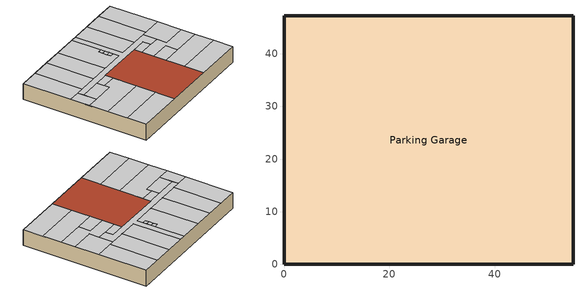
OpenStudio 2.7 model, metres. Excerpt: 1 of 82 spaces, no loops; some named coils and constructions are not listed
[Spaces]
Parking Garage
 floor ground (Surface 171 SlabOnOrBelowGradeF073): 54.86,47.24 54.86,0 0,0 0,47.24 z-6.1
 wall ground (Surface 172-uw BelowGradeWallC114): 0,0 54.86,0 z-6.1:0
 wall ground (Surface 173-uw BelowGradeWallC114): 0,47.24 0,0 z-6.1:0
 wall ground (Surface 174-uw BelowGradeWallC114): 54.86,47.24 0,47.24 z-6.1:0
 wall ground (Surface 175-uw BelowGradeWallC114): 54.86,0 54.86,47.24 z-6.1:0
 ceiling to F1 Business Center: 43.89,14.63 43.89,19.2 36.58,19.2 36.58,14.63 z0
 ceiling to F1 Corridor: 45.72,23.77 45.72,28.96 32.92,28.96 32.92,47.24 30.78,47.24 30.78,28.96 4.57,28.96 4.57,26.82 42.06,26.82 42.06,23.77 z0
 ceiling to F1 Lounge: 54.86,14.63 54.86,19.81 45.72,19.81 45.72,23.77 42.06,23.77 36.58,23.77 36.58,19.2 43.89,19.2 43.89,14.63 z0
 ceiling to F1 Elevator Core: 30.78,32.92 30.78,34.44 29.26,34.44 29.26,32.92 z0
 ceiling to F1 Elevator N: 30.78,34.44 30.78,35.97 29.26,35.97 29.26,34.44 z0
 ceiling to F1 Elevator S: 30.78,31.39 30.78,32.92 29.26,32.92 29.26,31.39 z0
 ceiling to F1 Fitness Center: 54.86,19.81 54.86,28.96 45.72,28.96 45.72,19.81 z0
 ceiling to F1 Leasing Office: 4.57,21.95 4.57,28.96 0,28.96 0,21.95 z0
 ceiling to F1 Mechanical Room: 12.8,21.95 12.8,26.82 4.57,26.82 4.57,21.95 z0
 ceiling to F1 Retail N Core: 30.78,28.96 30.78,31.39 29.26,31.39 29.26,35.97 30.78,35.97 30.78,47.24 21.95,47.24 21.95,28.96 z0
 ceiling to F1 Retail NE Core: 47.55,28.96 47.55,47.24 40.23,47.24 40.23,28.96 z0
 ceiling to F1 Retail NE Inner: 40.23,28.96 40.23,47.24 32.92,47.24 32.92,28.96 z0
 ceiling to F1 Retail NE Outer: 54.86,28.96 54.86,47.24 47.55,47.24 47.55,28.96 z0
 ceiling to F1 Retail NW Inner Core: 21.95,28.96 21.95,47.24 14.63,47.24 14.63,28.96 z0
 ceiling to F1 Retail NW Outer: 7.32,28.96 7.32,47.24 0,47.24 0,28.96 z0
 ceiling to F1 Retail NW Outer Core: 14.63,28.96 14.63,47.24 7.32,47.24 7.32,28.96 z0
 ceiling to F1 Retail SE Bottom: 54.86,0 54.86,7.32 36.58,7.32 36.58,0 z0
 ceiling to F1 Retail SE Top: 54.86,7.32 54.86,14.63 36.58,14.63 36.58,7.32 z0
 ceiling to F1 Retail SW Bottom: 18.29,0 18.29,7.32 0,7.32 0,0 z0
 ceiling to F1 Retail SW Core: 18.29,7.32 18.29,14.63 0,14.63 0,7.32 z0
 ceiling to F1 Retail SW Top: 18.29,14.63 18.29,23.77 12.8,23.77 12.8,21.95 0,21.95 0,14.63 z0
 ceiling to F1 Stairs E: 42.06,23.77 42.06,26.82 36.58,26.82 36.58,23.77 z0
 ceiling to F1 Stairs W: 18.29,23.77 18.29,26.82 12.8,26.82 12.8,23.77 z0
 roof outside (Concrete Podium Roof): 36.58,0 36.58,26.82 18.29,26.82 18.29,0 z0
[SizingPeriod:DesignDay] Barometric Pressure {Pa}=100403; Sky Clearness=0; Rain Indicator=0; Snow Indicator=0; Day of Month=21; Day Type=SummerDesignDay; Daylight Saving Time Indicator=0; Humidity Indicating Type=Wetbulb; Dry-Bulb Temperature Range Modifier Type=DefaultMultipliers; Solar Model Indicator=ASHRAETau
Name | Maximum Dry-Bulb Temperature {C} | Daily Dry-Bulb Temperature Range {deltaC} | Humidity Indicating Conditions at Maximum Dry-Bulb | Wind Speed {m/s} | Wind Direction {deg} | Month | ASHRAE Taub | ASHRAE Taud
SANTA-MARIA-PUBLIC-ARPT JUL Clg 0.4% Condns DB=>MCWB | 27.9 | 9.3 | 20.2 | 4.3 | 315 | 7 | 0.381 | 2.358
SANTA-MARIA-PUBLIC-ARPT AUG Clg 0.4% Condns DB=>MCWB | 26.9 | 10.3 | 18.2 | 4.3 | 315 | 8 | 0.371 | 2.414
SANTA-MARIA-PUBLIC-ARPT SEP Clg 0.4% Condns DB=>MCWB | 30.7 | 10.7 | 17.6 | 4.4 | 292 | 9 | 0.351 | 2.531
SANTA-MARIA-PUBLIC-ARPT OCT Clg 0.4% Condns DB=>MCWB | 31.9 | 13.6 | 17.4 | 3.6 | 270 | 10 | 0.341 | 2.497
SANTA-MARIA-PUBLIC-ARPT NOV Clg 0.4% Condns DB=>MCWB | 29.3 | 11 | 15.9 | 0.7 | 22 | 11 | 0.316 | 2.631
[Coil:Cooling:DX:SingleSpeed] Availability Schedule=Always On Discrete; Rated Total Cooling Capacity {W}=autosize; Rated Sensible Heat Ratio=autosize; Rated COP {W/W}=3; Rated Air Flow Rate {m3/s}=autosize; Rated Evaporator Fan Power Per Volume Flow Rate {W/(m3/s)}=773.3; Total Cooling Capacity Function of Temperature Curve=CoilClgDXQRatio_fTwbToadbSI; Total Cooling Capacity Function of Flow Fraction Curve=CoilClgDXSnglQRatio_fCFMRatio; Energy Input Ratio Function of Flow Fraction Curve=CoilClgDXSnglEIRRatio_fCFMRatio; Condenser Type=AirCooled; Evaporative Condenser Effectiveness=0; Evaporative Condenser Air Flow Rate {m3/s}=Autosize; Evaporative Condenser Pump Rated Power Consumption {W}=Autosize; Crankcase Heater Capacity {W}=0; Maximum Outdoor Dry-Bulb Temperature for Crankcase Heater Operation {C}=0; Basin Heater Capacity {W/K}=0; Basin Heater Setpoint Temperature {C}=10
Name | Energy Input Ratio Function of Temperature Curve | Part Load Fraction Correlation Curve
CoilCooling 1 | Curve Biquadratic 2 | Curve Quadratic 2
PropNoClg CoilClg | Curve Biquadratic 3 | Curve Quadratic 3
CoilCooling 2 | Curve Biquadratic 4 | Curve Quadratic 4
PropNoClg CoilClg-2 | Curve Biquadratic 5 | Curve Quadratic 5
CoilCooling 3 | Curve Biquadratic 6 | Curve Quadratic 6
PropNoClg CoilClg-3 | Curve Biquadratic 7 | Curve Quadratic 7
CoilCooling 4 | Curve Biquadratic 8 | Curve Quadratic 8
PropNoClg CoilClg-4 | Curve Biquadratic 9 | Curve Quadratic 9
CoilCooling 5 | Curve Biquadratic 10 | Curve Quadratic 10
PropNoClg CoilClg-5 | Curve Biquadratic 11 | Curve Quadratic 11
CoilCooling 6 | Curve Biquadratic 12 | Curve Quadratic 12
PropNoClg CoilClg-6 | Curve Biquadratic 13 | Curve Quadratic 13
CoilCooling 7 | Curve Biquadratic 14 | Curve Quadratic 14
PropNoClg CoilClg-7 | Curve Biquadratic 15 | Curve Quadratic 15
CoilCooling 8 | Curve Biquadratic 16 | Curve Quadratic 16
PropNoClg CoilClg-8 | Curve Biquadratic 17 | Curve Quadratic 17
CoilCooling 9 | Curve Biquadratic 18 | Curve Quadratic 18
PropNoClg CoilClg-9 | Curve Biquadratic 19 | Curve Quadratic 19
CoilCooling 10 | Curve Biquadratic 20 | Curve Quadratic 20
PropNoClg CoilClg-10 | Curve Biquadratic 21 | Curve Quadratic 21
CoilCooling 11 | Curve Biquadratic 22 | Curve Quadratic 22
PropNoClg CoilClg-11 | Curve Biquadratic 23 | Curve Quadratic 23
CoilCooling 12 | Curve Biquadratic 25 | Curve Quadratic 25
PropNoClg CoilClg-13 | Curve Biquadratic 26 | Curve Quadratic 26
CoilCooling 13 | Curve Biquadratic 27 | Curve Quadratic 27
PropNoClg CoilClg-14 | Curve Biquadratic 28 | Curve Quadratic 28
CoilCooling 14 | Curve Biquadratic 29 | Curve Quadratic 29
PropNoClg CoilClg-15 | Curve Biquadratic 30 | Curve Quadratic 30
CoilCooling 15 | Curve Biquadratic 31 | Curve Quadratic 31
PropNoClg CoilClg-16 | Curve Biquadratic 32 | Curve Quadratic 32
CoilCooling 16 | Curve Biquadratic 33 | Curve Quadratic 33
PropNoClg CoilClg-17 | Curve Biquadratic 34 | Curve Quadratic 34
CoilCooling 17 | Curve Biquadratic 35 | Curve Quadratic 35
PropNoClg CoilClg-18 | Curve Biquadratic 36 | Curve Quadratic 36
CoilCooling 18 | Curve Biquadratic 37 | Curve Quadratic 37
PropNoClg CoilClg-19 | Curve Biquadratic 38 | Curve Quadratic 38
CoilCooling 19 | Curve Biquadratic 39 | Curve Quadratic 39
PropNoClg CoilClg-20 | Curve Biquadratic 40 | Curve Quadratic 40
CoilCooling 20 | Curve Biquadratic 41 | Curve Quadratic 41
PropNoClg CoilClg-21 | Curve Biquadratic 42 | Curve Quadratic 42
CoilCooling 21 | Curve Biquadratic 43 | Curve Quadratic 43
PropNoClg CoilClg-22 | Curve Biquadratic 44 | Curve Quadratic 44
CoilCooling 22 | Curve Biquadratic 45 | Curve Quadratic 45
PropNoClg CoilClg-23 | Curve Biquadratic 46 | Curve Quadratic 46
[Fan:ZoneExhaust] Fan Total Efficiency=0.55575; Flow Fraction Schedule=On; System Availability Manager Coupling Mode=Decoupled
Name | Availability Schedule | Pressure Rise {Pa} | Maximum Flow Rate {m3/s} | Balanced Exhaust Fraction Schedule
Thermal Zone: F2-4 1-Bed Core N PropExhFan | ResidentialLivingHVACAvail | 683.385 | 0.0518198 | Off
Thermal Zone: F2-4 1-Bed Core West PropExhFan; Thermal Zone: F2-4 1-Bed Core East PropExhFan | ResidentialLivingHVACAvail | 683.385 | 0.10364 | Off
Thermal Zone: F2-4 1-Bed North PropExhFan | ResidentialLivingHVACAvail | 670.201 | 0.264196 | Off
Thermal Zone: F2-4 2-Bed Core NE-NW PropExhFan | ResidentialLivingHVACAvail | 683.492 | 0.155459 | Off
Thermal Zone: F2-4 2-Bed East PropExhFan; Thermal Zone: F2-4 2-Bed West PropExhFan | ResidentialLivingHVACAvail | 683.492 | 0.233189 | Off
Thermal Zone: F2-4 3-Bed NE PropExhFan; Thermal Zone: F2-4 3-Bed NW PropExhFan | ResidentialLivingHVACAvail | 682.765 | 0.102365 | Off
Thermal Zone: F2-4 Studio SE PropExhFan; Thermal Zone: F2-4 Studio SW PropExhFan | ResidentialLivingHVACAvail | 683.47 | 0.0441743 | Off
Thermal Zone: F5 1-Bed Core N PropExhFan | ResidentialLivingHVACAvail | 683.385 | 0.0172733 | Off
Thermal Zone: F5 1-Bed Core West PropExhFan; Thermal Zone: F5 1-Bed Core East PropExhFan | ResidentialLivingHVACAvail | 683.385 | 0.0345466 | Off
Thermal Zone: F5 1-Bed North PropExhFan | ResidentialLivingHVACAvail | 670.201 | 0.0880654 | Off
Thermal Zone: F5 2-Bed Core NE-NW PropExhFan | ResidentialLivingHVACAvail | 683.492 | 0.0518198 | Off
Thermal Zone: F5 2-Bed East PropExhFan; Thermal Zone: F5 2-Bed West PropExhFan | ResidentialLivingHVACAvail | 683.492 | 0.0777297 | Off
Thermal Zone: F5 3-Bed NE PropExhFan; Thermal Zone: F5 3-Bed NW PropExhFan | ResidentialLivingHVACAvail | 682.765 | 0.0341218 | Off
Thermal Zone: F5 Studio SE PropExhFan; Thermal Zone: F5 Studio SW PropExhFan | ResidentialLivingHVACAvail | 683.47 | 0.0147248 | Off
Thermal Zone: Parking Garage PropExhFan | ParkingHVACAvail | 0 | 9.8755 | On
[Fan:OnOff] Availability Schedule=Always On; Maximum Flow Rate {m3/s}=autosize; Motor In Airstream Fraction=1
Name | Fan Total Efficiency | Pressure Rise {Pa} | Motor Efficiency | Fan Power Ratio Function of Speed Ratio Curve | Fan Efficiency Ratio Function of Speed Ratio Curve
Fan 1 | 0.6 | 300 | 0.8 | Fan On Off Power Curve | Fan On Off Efficiency Curve
PropNoClg Fan | 1 | 0.00249089 | 1 | Fan On Off Power Curve 1 | Fan On Off Efficiency Curve 1
Fan 2 | 0.6 | 300 | 0.8 | Fan On Off Power Curve 2 | Fan On Off Efficiency Curve 2
PropNoClg Fan-2 | 1 | 0.00249089 | 1 | Fan On Off Power Curve 3 | Fan On Off Efficiency Curve 3
Fan 3 | 0.6 | 300 | 0.8 | Fan On Off Power Curve 4 | Fan On Off Efficiency Curve 4
PropNoClg Fan-3 | 1 | 0.00249089 | 1 | Fan On Off Power Curve 5 | Fan On Off Efficiency Curve 5
Fan 4 | 0.6 | 300 | 0.8 | Fan On Off Power Curve 6 | Fan On Off Efficiency Curve 6
PropNoClg Fan-4 | 1 | 0.00249089 | 1 | Fan On Off Power Curve 7 | Fan On Off Efficiency Curve 7
Fan 5 | 0.6 | 300 | 0.8 | Fan On Off Power Curve 8 | Fan On Off Efficiency Curve 8
PropNoClg Fan-5 | 1 | 0.00249089 | 1 | Fan On Off Power Curve 9 | Fan On Off Efficiency Curve 9
Fan 6 | 0.6 | 300 | 0.8 | Fan On Off Power Curve 10 | Fan On Off Efficiency Curve 10
PropNoClg Fan-6 | 1 | 0.00249089 | 1 | Fan On Off Power Curve 11 | Fan On Off Efficiency Curve 11
Fan 7 | 0.6 | 300 | 0.8 | Fan On Off Power Curve 12 | Fan On Off Efficiency Curve 12
PropNoClg Fan-7 | 1 | 0.00249089 | 1 | Fan On Off Power Curve 13 | Fan On Off Efficiency Curve 13
Fan 8 | 0.6 | 300 | 0.8 | Fan On Off Power Curve 14 | Fan On Off Efficiency Curve 14
PropNoClg Fan-8 | 1 | 0.00249089 | 1 | Fan On Off Power Curve 15 | Fan On Off Efficiency Curve 15
Fan 9 | 0.6 | 300 | 0.8 | Fan On Off Power Curve 16 | Fan On Off Efficiency Curve 16
PropNoClg Fan-9 | 1 | 0.00249089 | 1 | Fan On Off Power Curve 17 | Fan On Off Efficiency Curve 17
Fan 10 | 0.6 | 300 | 0.8 | Fan On Off Power Curve 18 | Fan On Off Efficiency Curve 18
PropNoClg Fan-10 | 1 | 0.00249089 | 1 | Fan On Off Power Curve 19 | Fan On Off Efficiency Curve 19
Fan 11 | 0.6 | 300 | 0.8 | Fan On Off Power Curve 20 | Fan On Off Efficiency Curve 20
PropNoClg Fan-11 | 1 | 0.00249089 | 1 | Fan On Off Power Curve 21 | Fan On Off Efficiency Curve 21
Fan 12 | 0.6 | 300 | 0.8 | Fan On Off Power Curve 23 | Fan On Off Efficiency Curve 23
PropNoClg Fan-13 | 1 | 0.00249089 | 1 | Fan On Off Power Curve 24 | Fan On Off Efficiency Curve 24
Fan 13 | 0.6 | 300 | 0.8 | Fan On Off Power Curve 25 | Fan On Off Efficiency Curve 25
PropNoClg Fan-14 | 1 | 0.00249089 | 1 | Fan On Off Power Curve 26 | Fan On Off Efficiency Curve 26
Fan 14 | 0.6 | 300 | 0.8 | Fan On Off Power Curve 27 | Fan On Off Efficiency Curve 27
PropNoClg Fan-15 | 1 | 0.00249089 | 1 | Fan On Off Power Curve 28 | Fan On Off Efficiency Curve 28
Fan 15 | 0.6 | 300 | 0.8 | Fan On Off Power Curve 29 | Fan On Off Efficiency Curve 29
PropNoClg Fan-16 | 1 | 0.00249089 | 1 | Fan On Off Power Curve 30 | Fan On Off Efficiency Curve 30
Fan 16 | 0.6 | 300 | 0.8 | Fan On Off Power Curve 31 | Fan On Off Efficiency Curve 31
PropNoClg Fan-17 | 1 | 0.00249089 | 1 | Fan On Off Power Curve 32 | Fan On Off Efficiency Curve 32
Fan 17 | 0.6 | 300 | 0.8 | Fan On Off Power Curve 33 | Fan On Off Efficiency Curve 33
PropNoClg Fan-18 | 1 | 0.00249089 | 1 | Fan On Off Power Curve 34 | Fan On Off Efficiency Curve 34
Fan 18 | 0.6 | 300 | 0.8 | Fan On Off Power Curve 35 | Fan On Off Efficiency Curve 35
PropNoClg Fan-19 | 1 | 0.00249089 | 1 | Fan On Off Power Curve 36 | Fan On Off Efficiency Curve 36
Fan 19 | 0.6 | 300 | 0.8 | Fan On Off Power Curve 37 | Fan On Off Efficiency Curve 37
PropNoClg Fan-20 | 1 | 0.00249089 | 1 | Fan On Off Power Curve 38 | Fan On Off Efficiency Curve 38
Fan 20 | 0.6 | 300 | 0.8 | Fan On Off Power Curve 39 | Fan On Off Efficiency Curve 39
PropNoClg Fan-21 | 1 | 0.00249089 | 1 | Fan On Off Power Curve 40 | Fan On Off Efficiency Curve 40
Fan 21 | 0.6 | 300 | 0.8 | Fan On Off Power Curve 41 | Fan On Off Efficiency Curve 41
PropNoClg Fan-22 | 1 | 0.00249089 | 1 | Fan On Off Power Curve 42 | Fan On Off Efficiency Curve 42
Fan 22 | 0.6 | 300 | 0.8 | Fan On Off Power Curve 43 | Fan On Off Efficiency Curve 43
PropNoClg Fan-23 | 1 | 0.00249089 | 1 | Fan On Off Power Curve 44 | Fan On Off Efficiency Curve 44
[Coil:Heating:Gas] Availability Schedule=Always On; Gas Burner Efficiency=0.8; Nominal Capacity {W}=AutoSize; Parasitic Electric Load {W}=0; Part Load Fraction Correlation Curve=CoilHtgFurnFIRRatio_fQRatio; Parasitic Gas Load {W}=0
CoilHtg 1; CoilHtg 2; CoilHtg 3; CoilHtg 4; CoilHtg 5; CoilHtg 6; CoilHtg 7; CoilHtg 8; CoilHtg 9; CoilHtg 10; CoilHtg 11; CoilHtg 12; CoilHtg 13; CoilHtg 14; CoilHtg 15; CoilHtg 16; CoilHtg 17; CoilHtg 18; CoilHtg 19; CoilHtg 20; CoilHtg 21; CoilHtg 22
[ZoneHVAC:PackagedTerminalAirConditioner] Availability Schedule=ResidentialLivingHVACAvail; Supply Air Flow Rate During Cooling Operation {m3/s}=Autosize; Supply Air Flow Rate During Heating Operation {m3/s}=Autosize; Supply Air Flow Rate When No Cooling or Heating is Needed {m3/s}=Autosize; Outdoor Air Flow Rate During Cooling Operation {m3/s}=0; Outdoor Air Flow Rate During Heating Operation {m3/s}=0; Outdoor Air Flow Rate When No Cooling or Heating is Needed {m3/s}=0; Fan Placement=DrawThrough
Name | Supply Air Fan | Heating Coil | Cooling Coil
ZnSys F2-4 1-Bed Core N | Fan 1 | CoilHtg 1 | CoilCooling 1
PropNoClg ZnSys | PropNoClg Fan | PropNoClg Dummy CoilHtg | PropNoClg CoilClg
ZnSys F2-4 1-Bed Core West | Fan 2 | CoilHtg 2 | CoilCooling 2
PropNoClg ZnSys-2 | PropNoClg Fan-2 | PropNoClg Dummy CoilHtg-2 | PropNoClg CoilClg-2
ZnSys F2-4 1-Bed Core East | Fan 3 | CoilHtg 3 | CoilCooling 3
PropNoClg ZnSys-3 | PropNoClg Fan-3 | PropNoClg Dummy CoilHtg-3 | PropNoClg CoilClg-3
ZnSys F2-4 1-Bed North | Fan 4 | CoilHtg 4 | CoilCooling 4
PropNoClg ZnSys-4 | PropNoClg Fan-4 | PropNoClg Dummy CoilHtg-4 | PropNoClg CoilClg-4
ZnSys F2-4 2-Bed Core NE-NW | Fan 5 | CoilHtg 5 | CoilCooling 5
PropNoClg ZnSys-5 | PropNoClg Fan-5 | PropNoClg Dummy CoilHtg-5 | PropNoClg CoilClg-5
ZnSys F2-4 2-Bed East | Fan 6 | CoilHtg 6 | CoilCooling 6
PropNoClg ZnSys-6 | PropNoClg Fan-6 | PropNoClg Dummy CoilHtg-6 | PropNoClg CoilClg-6
ZnSys F2-4 2-Bed West | Fan 7 | CoilHtg 7 | CoilCooling 7
PropNoClg ZnSys-7 | PropNoClg Fan-7 | PropNoClg Dummy CoilHtg-7 | PropNoClg CoilClg-7
ZnSys F2-4 3-Bed NE | Fan 8 | CoilHtg 8 | CoilCooling 8
PropNoClg ZnSys-8 | PropNoClg Fan-8 | PropNoClg Dummy CoilHtg-8 | PropNoClg CoilClg-8
ZnSys F2-4 3-Bed NW | Fan 9 | CoilHtg 9 | CoilCooling 9
PropNoClg ZnSys-9 | PropNoClg Fan-9 | PropNoClg Dummy CoilHtg-9 | PropNoClg CoilClg-9
ZnSys F2-4 Studio SE | Fan 10 | CoilHtg 10 | CoilCooling 10
PropNoClg ZnSys-10 | PropNoClg Fan-10 | PropNoClg Dummy CoilHtg-10 | PropNoClg CoilClg-10
ZnSys F2-4 Studio SW | Fan 11 | CoilHtg 11 | CoilCooling 11
PropNoClg ZnSys-11 | PropNoClg Fan-11 | PropNoClg Dummy CoilHtg-11 | PropNoClg CoilClg-11
ZnSys F5 1-Bed Core N | Fan 12 | CoilHtg 12 | CoilCooling 12
PropNoClg ZnSys-13 | PropNoClg Fan-13 | PropNoClg Dummy CoilHtg-13 | PropNoClg CoilClg-13
ZnSys F5 1-Bed Core West | Fan 13 | CoilHtg 13 | CoilCooling 13
PropNoClg ZnSys-14 | PropNoClg Fan-14 | PropNoClg Dummy CoilHtg-14 | PropNoClg CoilClg-14
ZnSys F5 1-Bed Core East | Fan 14 | CoilHtg 14 | CoilCooling 14
PropNoClg ZnSys-15 | PropNoClg Fan-15 | PropNoClg Dummy CoilHtg-15 | PropNoClg CoilClg-15
ZnSys F5 1-Bed North | Fan 15 | CoilHtg 15 | CoilCooling 15
PropNoClg ZnSys-16 | PropNoClg Fan-16 | PropNoClg Dummy CoilHtg-16 | PropNoClg CoilClg-16
ZnSys F5 2-Bed Core NE-NW | Fan 16 | CoilHtg 16 | CoilCooling 16
PropNoClg ZnSys-17 | PropNoClg Fan-17 | PropNoClg Dummy CoilHtg-17 | PropNoClg CoilClg-17
ZnSys F5 2-Bed East | Fan 17 | CoilHtg 17 | CoilCooling 17
PropNoClg ZnSys-18 | PropNoClg Fan-18 | PropNoClg Dummy CoilHtg-18 | PropNoClg CoilClg-18
ZnSys F5 2-Bed West | Fan 18 | CoilHtg 18 | CoilCooling 18
PropNoClg ZnSys-19 | PropNoClg Fan-19 | PropNoClg Dummy CoilHtg-19 | PropNoClg CoilClg-19
ZnSys F5 3-Bed NE | Fan 19 | CoilHtg 19 | CoilCooling 19
PropNoClg ZnSys-20 | PropNoClg Fan-20 | PropNoClg Dummy CoilHtg-20 | PropNoClg CoilClg-20
ZnSys F5 3-Bed NW | Fan 20 | CoilHtg 20 | CoilCooling 20
PropNoClg ZnSys-21 | PropNoClg Fan-21 | PropNoClg Dummy CoilHtg-21 | PropNoClg CoilClg-21
ZnSys F5 Studio SE | Fan 21 | CoilHtg 21 | CoilCooling 21
PropNoClg ZnSys-22 | PropNoClg Fan-22 | PropNoClg Dummy CoilHtg-22 | PropNoClg CoilClg-22
ZnSys F5 Studio SW | Fan 22 | CoilHtg 22 | CoilCooling 22
PropNoClg ZnSys-23 | PropNoClg Fan-23 | PropNoClg Dummy CoilHtg-23 | PropNoClg CoilClg-23
[Curve:Biquadratic]
Name | Coefficient1 Constant | Coefficient2 x | Coefficient3 x**2 | Coefficient4 y | Coefficient5 y**2 | Coefficient6 x*y | Minimum Value of x | Maximum Value of x | Minimum Value of y | Maximum Value of y | Minimum Curve Output | Maximum Curve Output
CoilClgDXQRatio_fTwbToadbSI | 0.86779 | 0.014245 | 0.000554 | -0.007569 | 3.2e-005 | -0.000191 | 13.89 | 25 | 23.89 | 46.11 | 0.77 | 1.29
Curve Biquadratic 2; Curve Biquadratic 3; Curve Biquadratic 4; Curve Biquadratic 5; Curve Biquadratic 6; Curve Biquadratic 7; Curve Biquadratic 8; Curve Biquadratic 9; Curve Biquadratic 10; Curve Biquadratic 11; Curve Biquadratic 12; Curve Biquadratic 13; Curve Biquadratic 14; Curve Biquadratic 15; Curve Biquadratic 16; Curve Biquadratic 17; Curve Biquadratic 18; Curve Biquadratic 19; Curve Biquadratic 20; Curve Biquadratic 21; Curve Biquadratic 22; Curve Biquadratic 23; Curve Biquadratic 25; Curve Biquadratic 26; Curve Biquadratic 27; Curve Biquadratic 28; Curve Biquadratic 29; Curve Biquadratic 30; Curve Biquadratic 31; Curve Biquadratic 32; Curve Biquadratic 33; Curve Biquadratic 34; Curve Biquadratic 35; Curve Biquadratic 36; Curve Biquadratic 37; Curve Biquadratic 38; Curve Biquadratic 39; Curve Biquadratic 40; Curve Biquadratic 41; Curve Biquadratic 42; Curve Biquadratic 43; Curve Biquadratic 44; Curve Biquadratic 45; Curve Biquadratic 46 | 0.342414 | 0.034885 | -0.0006237 | 0.00497722 | 0.000437951 | -0.000728028 | 17 | 22 | 13 | 46
[Curve:Cubic] Coefficient1 Constant=1; Coefficient2 x=0; Coefficient3 x**2=0; Coefficient4 x**3=0; Minimum Value of x=0; Maximum Value of x=1
Fan On Off Efficiency Curve; Fan On Off Efficiency Curve 1; Fan On Off Efficiency Curve 2; Fan On Off Efficiency Curve 3; Fan On Off Efficiency Curve 4; Fan On Off Efficiency Curve 5; Fan On Off Efficiency Curve 6; Fan On Off Efficiency Curve 7; Fan On Off Efficiency Curve 8; Fan On Off Efficiency Curve 9; Fan On Off Efficiency Curve 10; Fan On Off Efficiency Curve 11; Fan On Off Efficiency Curve 12; Fan On Off Efficiency Curve 13; Fan On Off Efficiency Curve 14; Fan On Off Efficiency Curve 15; Fan On Off Efficiency Curve 16; Fan On Off Efficiency Curve 17; Fan On Off Efficiency Curve 18; Fan On Off Efficiency Curve 19; Fan On Off Efficiency Curve 20; Fan On Off Efficiency Curve 21; Fan On Off Efficiency Curve 23; Fan On Off Efficiency Curve 24; Fan On Off Efficiency Curve 25; Fan On Off Efficiency Curve 26; Fan On Off Efficiency Curve 27; Fan On Off Efficiency Curve 28; Fan On Off Efficiency Curve 29; Fan On Off Efficiency Curve 30; Fan On Off Efficiency Curve 31; Fan On Off Efficiency Curve 32; Fan On Off Efficiency Curve 33; Fan On Off Efficiency Curve 34; Fan On Off Efficiency Curve 35; Fan On Off Efficiency Curve 36; Fan On Off Efficiency Curve 37; Fan On Off Efficiency Curve 38; Fan On Off Efficiency Curve 39; Fan On Off Efficiency Curve 40; Fan On Off Efficiency Curve 41; Fan On Off Efficiency Curve 42; Fan On Off Efficiency Curve 43; Fan On Off Efficiency Curve 44
[Curve:Quadratic]
Name | Coefficient1 Constant | Coefficient2 x | Coefficient3 x**2 | Minimum Value of x | Maximum Value of x | Minimum Curve Output | Maximum Curve Output
CoilClgDXSnglQRatio_fCFMRatio | 0.8 | 0.2 | 0 | 0 | 100 | 0.8
CoilClgDXSnglEIRRatio_fCFMRatio | 1.156 | -0.1816 | 0.0256 | 0 | 100
CoilHtgFurnFIRRatio_fQRatio | 0.01861 | 1.09421 | -0.112819 | 0.7 | 1 | 0.73 | 1
Curve Quadratic 2; Curve Quadratic 3; Curve Quadratic 4; Curve Quadratic 5; Curve Quadratic 6; Curve Quadratic 7; Curve Quadratic 8; Curve Quadratic 9; Curve Quadratic 10; Curve Quadratic 11; Curve Quadratic 12; Curve Quadratic 13; Curve Quadratic 14; Curve Quadratic 15; Curve Quadratic 16; Curve Quadratic 17; Curve Quadratic 18; Curve Quadratic 19; Curve Quadratic 20; Curve Quadratic 21; Curve Quadratic 22; Curve Quadratic 23; Curve Quadratic 25; Curve Quadratic 26; Curve Quadratic 27; Curve Quadratic 28; Curve Quadratic 29; Curve Quadratic 30; Curve Quadratic 31; Curve Quadratic 32; Curve Quadratic 33; Curve Quadratic 34; Curve Quadratic 35; Curve Quadratic 36; Curve Quadratic 37; Curve Quadratic 38; Curve Quadratic 39; Curve Quadratic 40; Curve Quadratic 41; Curve Quadratic 42; Curve Quadratic 43; Curve Quadratic 44; Curve Quadratic 45; Curve Quadratic 46 | 0.85 | 0.15 | 0 | 0 | 1
[Schedule:Day]
OnDay; ParkingHVACAvailSun; ParkingHVACAvailWD; ParkingHVACAvailSat; AllOnHVACAvailDay; ResidentialLivingHVACAvailSun; ResidentialLivingHVACAvailWD; ResidentialLivingHVACAvailSat: 1, 0, 1, 2, 0, 1, 3, 0, 1, 4, 0, 1, 5, 0, 1, 6, 0, 1, 7, 0, 1, 8, 0, 1, 9, 0, 1, 10, 0, 1, 11, 0, 1, 12, 0, 1, 13, 0, 1, 14, 0, 1, 15, 0, 1, 16, 0, 1, 17, 0, 1, 18, 0, 1, 19, 0, 1, 20, 0, 1, 21, 0, 1, 22, 0, 1, 23, 0, 1, 24, 0, 1
OffDay: 1, 0, 0, 2, 0, 0, 3, 0, 0, 4, 0, 0, 5, 0, 0, 6, 0, 0, 7, 0, 0, 8, 0, 0, 9, 0, 0, 10, 0, 0, 11, 0, 0, 12, 0, 0, 13, 0, 0, 14, 0, 0, 15, 0, 0, 16, 0, 0, 17, 0, 0, 18, 0, 0, 19, 0, 0, 20, 0, 0, 21, 0, 0, 22, 0, 0, 23, 0, 0, 24, 0, 0
RetailReceptacleSun: 1, 0, 0.05, 2, 0, 0.05, 3, 0, 0.05, 4, 0, 0.05, 5, 0, 0.05, 6, 0, 0.05, 7, 0, 0.05, 8, 0, 0.05, 9, 0, 0.1, 10, 0, 0.1, 11, 0, 0.4, 12, 0, 0.4, 13, 0, 0.6, 14, 0, 0.6, 15, 0, 0.6, 16, 0, 0.6, 17, 0, 0.6, 18, 0, 0.4, 19, 0, 0.2, 20, 0, 0.05, 21, 0, 0.05, 22, 0, 0.05, 23, 0, 0.05, 24, 0, 0.05
RetailReceptacleWD: 1, 0, 0.05, 2, 0, 0.05, 3, 0, 0.05, 4, 0, 0.05, 5, 0, 0.05, 6, 0, 0.05, 7, 0, 0.05, 8, 0, 0.2, 9, 0, 0.5, 10, 0, 0.9, 11, 0, 0.9, 12, 0, 0.9, 13, 0, 0.9, 14, 0, 0.9, 15, 0, 0.9, 16, 0, 0.9, 17, 0, 0.9, 18, 0, 0.9, 19, 0, 0.6, 20, 0, 0.6, 21, 0, 0.5, 22, 0, 0.2, 23, 0, 0.05, 24, 0, 0.05
RetailReceptacleSat: 1, 0, 0.05, 2, 0, 0.05, 3, 0, 0.05, 4, 0, 0.05, 5, 0, 0.05, 6, 0, 0.05, 7, 0, 0.05, 8, 0, 0.1, 9, 0, 0.3, 10, 0, 0.6, 11, 0, 0.9, 12, 0, 0.9, 13, 0, 0.9, 14, 0, 0.9, 15, 0, 0.9, 16, 0, 0.9, 17, 0, 0.9, 18, 0, 0.9, 19, 0, 0.5, 20, 0, 0.3, 21, 0, 0.3, 22, 0, 0.1, 23, 0, 0.05, 24, 0, 0.05
ParkingLightsSun: 1, 0, 0.5, 2, 0, 0.5, 3, 0, 0.5, 4, 0, 0.5, 5, 0, 0.5, 6, 0, 0.5, 7, 0, 0.5, 8, 0, 0.5, 9, 0, 0.5, 10, 0, 0.5, 11, 0, 0.5, 12, 0, 0.5, 13, 0, 0.5, 14, 0, 0.5, 15, 0, 0.5, 16, 0, 0.5, 17, 0, 0.5, 18, 0, 0.5, 19, 0, 0.5, 20, 0, 0.5, 21, 0, 0.5, 22, 0, 0.5, 23, 0, 0.5, 24, 0, 0.5
ParkingLightsWD: 1, 0, 0.5, 2, 0, 0.5, 3, 0, 0.5, 4, 0, 0.5, 5, 0, 0.5, 6, 0, 0.5, 7, 0, 1, 8, 0, 1, 9, 0, 1, 10, 0, 1, 11, 0, 1, 12, 0, 1, 13, 0, 1, 14, 0, 1, 15, 0, 1, 16, 0, 1, 17, 0, 1, 18, 0, 1, 19, 0, 1, 20, 0, 1, 21, 0, 1, 22, 0, 1, 23, 0, 0.5, 24, 0, 0.5
ParkingLightsSat: 1, 0, 0.5, 2, 0, 0.5, 3, 0, 0.5, 4, 0, 0.5, 5, 0, 0.5, 6, 0, 0.5, 7, 0, 1, 8, 0, 1, 9, 0, 1, 10, 0, 1, 11, 0, 1, 12, 0, 1, 13, 0, 1, 14, 0, 1, 15, 0, 1, 16, 0, 1, 17, 0, 1, 18, 0, 0.5, 19, 0, 0.5, 20, 0, 0.5, 21, 0, 0.5, 22, 0, 0.5, 23, 0, 0.5, 24, 0, 0.5
RetailLightsSun: 1, 0, 0.05, 2, 0, 0.05, 3, 0, 0.05, 4, 0, 0.05, 5, 0, 0.05, 6, 0, 0.05, 7, 0, 0.05, 8, 0, 0.05, 9, 0, 0.1, 10, 0, 0.1, 11, 0, 0.4, 12, 0, 0.4, 13, 0, 0.55, 14, 0, 0.55, 15, 0, 0.55, 16, 0, 0.55, 17, 0, 0.55, 18, 0, 0.4, 19, 0, 0.2, 20, 0, 0.05, 21, 0, 0.05, 22, 0, 0.05, 23, 0, 0.05, 24, 0, 0.05
RetailLightsWD: 1, 0, 0.05, 2, 0, 0.05, 3, 0, 0.05, 4, 0, 0.05, 5, 0, 0.05, 6, 0, 0.05, 7, 0, 0.05, 8, 0, 0.2, 9, 0, 0.5, 10, 0, 0.85, 11, 0, 0.85, 12, 0, 0.85, 13, 0, 0.85, 14, 0, 0.85, 15, 0, 0.85, 16, 0, 0.85, 17, 0, 0.85, 18, 0, 0.85, 19, 0, 0.55, 20, 0, 0.55, 21, 0, 0.5, 22, 0, 0.2, 23, 0, 0.05, 24, 0, 0.05
RetailLightsSat: 1, 0, 0.05, 2, 0, 0.05, 3, 0, 0.05, 4, 0, 0.05, 5, 0, 0.05, 6, 0, 0.05, 7, 0, 0.05, 8, 0, 0.1, 9, 0, 0.3, 10, 0, 0.55, 11, 0, 0.85, 12, 0, 0.85, 13, 0, 0.85, 14, 0, 0.85, 15, 0, 0.85, 16, 0, 0.85, 17, 0, 0.85, 18, 0, 0.85, 19, 0, 0.5, 20, 0, 0.3, 21, 0, 0.3, 22, 0, 0.1, 23, 0, 0.05, 24, 0, 0.05
RetailClgSetptSun: 1, 0, 29.4444, 2, 0, 29.4444, 3, 0, 29.4444, 4, 0, 29.4444, 5, 0, 29.4444, 6, 0, 29.4444, 7, 0, 29.4444, 8, 0, 29.4444, 9, 0, 23.8889, 10, 0, 23.8889, 11, 0, 23.8889, 12, 0, 23.8889, 13, 0, 23.8889, 14, 0, 23.8889, 15, 0, 23.8889, 16, 0, 23.8889, 17, 0, 23.8889, 18, 0, 23.8889, 19, 0, 23.8889, 20, 0, 29.4444, 21, 0, 29.4444, 22, 0, 29.4444, 23, 0, 29.4444, 24, 0, 29.4444
RetailClgSetptWD: 1, 0, 29.4444, 2, 0, 29.4444, 3, 0, 29.4444, 4, 0, 29.4444, 5, 0, 29.4444, 6, 0, 29.4444, 7, 0, 23.8889, 8, 0, 23.8889, 9, 0, 23.8889, 10, 0, 23.8889, 11, 0, 23.8889, 12, 0, 23.8889, 13, 0, 23.8889, 14, 0, 23.8889, 15, 0, 23.8889, 16, 0, 23.8889, 17, 0, 23.8889, 18, 0, 23.8889, 19, 0, 23.8889, 20, 0, 23.8889, 21, 0, 23.8889, 22, 0, 29.4444, 23, 0, 29.4444, 24, 0, 29.4444
RetailClgSetptSat: 1, 0, 29.4444, 2, 0, 29.4444, 3, 0, 29.4444, 4, 0, 29.4444, 5, 0, 29.4444, 6, 0, 29.4444, 7, 0, 23.8889, 8, 0, 23.8889, 9, 0, 23.8889, 10, 0, 23.8889, 11, 0, 23.8889, 12, 0, 23.8889, 13, 0, 23.8889, 14, 0, 23.8889, 15, 0, 23.8889, 16, 0, 23.8889, 17, 0, 23.8889, 18, 0, 23.8889, 19, 0, 23.8889, 20, 0, 23.8889, 21, 0, 23.8889, 22, 0, 23.8889, 23, 0, 29.4444, 24, 0, 29.4444
RetailHtgSetptSun: 1, 0, 15.5556, 2, 0, 15.5556, 3, 0, 15.5556, 4, 0, 15.5556, 5, 0, 15.5556, 6, 0, 15.5556, 7, 0, 15.5556, 8, 0, 15.5556, 9, 0, 21.1111, 10, 0, 21.1111, 11, 0, 21.1111, 12, 0, 21.1111, 13, 0, 21.1111, 14, 0, 21.1111, 15, 0, 21.1111, 16, 0, 21.1111, 17, 0, 21.1111, 18, 0, 21.1111, 19, 0, 21.1111, 20, 0, 15.5556, 21, 0, 15.5556, 22, 0, 15.5556, 23, 0, 15.5556, 24, 0, 15.5556
RetailHtgSetptWD: 1, 0, 15.5556, 2, 0, 15.5556, 3, 0, 15.5556, 4, 0, 15.5556, 5, 0, 15.5556, 6, 0, 15.5556, 7, 0, 21.1111, 8, 0, 21.1111, 9, 0, 21.1111, 10, 0, 21.1111, 11, 0, 21.1111, 12, 0, 21.1111, 13, 0, 21.1111, 14, 0, 21.1111, 15, 0, 21.1111, 16, 0, 21.1111, 17, 0, 21.1111, 18, 0, 21.1111, 19, 0, 21.1111, 20, 0, 21.1111, 21, 0, 21.1111, 22, 0, 15.5556, 23, 0, 15.5556, 24, 0, 15.5556
RetailHtgSetptSat: 1, 0, 15.5556, 2, 0, 15.5556, 3, 0, 15.5556, 4, 0, 15.5556, 5, 0, 15.5556, 6, 0, 15.5556, 7, 0, 21.1111, 8, 0, 21.1111, 9, 0, 21.1111, 10, 0, 21.1111, 11, 0, 21.1111, 12, 0, 21.1111, 13, 0, 21.1111, 14, 0, 21.1111, 15, 0, 21.1111, 16, 0, 21.1111, 17, 0, 21.1111, 18, 0, 21.1111, 19, 0, 21.1111, 20, 0, 21.1111, 21, 0, 21.1111, 22, 0, 21.1111, 23, 0, 15.5556, 24, 0, 15.5556
Schedule Day 2: 24, 0, 1
[Schedule:Week]
ParkingHVACAvailWk: ParkingHVACAvailSun, ParkingHVACAvailWD, ParkingHVACAvailWD, ParkingHVACAvailWD, ParkingHVACAvailWD, ParkingHVACAvailWD, ParkingHVACAvailSat, ParkingHVACAvailSun, AllOnHVACAvailDay, AllOnHVACAvailDay, ParkingHVACAvailSun, ParkingHVACAvailSun
ResidentialLivingHVACAvailWk: ResidentialLivingHVACAvailSun, ResidentialLivingHVACAvailWD, ResidentialLivingHVACAvailWD, ResidentialLivingHVACAvailWD, ResidentialLivingHVACAvailWD, ResidentialLivingHVACAvailWD, ResidentialLivingHVACAvailSat, ResidentialLivingHVACAvailSun, AllOnHVACAvailDay, AllOnHVACAvailDay, ResidentialLivingHVACAvailSun, ResidentialLivingHVACAvailSun
OnWk: OnDay, OnDay, OnDay, OnDay, OnDay, OnDay, OnDay, OnDay, OnDay, OnDay, OnDay, OnDay
OffWk: OffDay, OffDay, OffDay, OffDay, OffDay, OffDay, OffDay, OffDay, OffDay, OffDay, OffDay, OffDay
[Schedule:Year]
ParkingHVACAvail: 12, 31, ParkingHVACAvailWk
ResidentialLivingHVACAvail: 12, 31, ResidentialLivingHVACAvailWk
On: 12, 31, OnWk
Off: 12, 31, OffWk
[Schedule:Ruleset]
Always On: Default Day Schedule=Schedule Day 2
[Schedule:Constant]
Always On Discrete: Value=1
[Curve:Exponent] Coefficient1 Constant=1; Coefficient2 Constant=0; Coefficient3 Constant=0; Minimum Value of x=0; Maximum Value of x=1
Fan On Off Power Curve; Fan On Off Power Curve 1; Fan On Off Power Curve 2; Fan On Off Power Curve 3; Fan On Off Power Curve 4; Fan On Off Power Curve 5; Fan On Off Power Curve 6; Fan On Off Power Curve 7; Fan On Off Power Curve 8; Fan On Off Power Curve 9; Fan On Off Power Curve 10; Fan On Off Power Curve 11; Fan On Off Power Curve 12; Fan On Off Power Curve 13; Fan On Off Power Curve 14; Fan On Off Power Curve 15; Fan On Off Power Curve 16; Fan On Off Power Curve 17; Fan On Off Power Curve 18; Fan On Off Power Curve 19; Fan On Off Power Curve 20; Fan On Off Power Curve 21; Fan On Off Power Curve 23; Fan On Off Power Curve 24; Fan On Off Power Curve 25; Fan On Off Power Curve 26; Fan On Off Power Curve 27; Fan On Off Power Curve 28; Fan On Off Power Curve 29; Fan On Off Power Curve 30; Fan On Off Power Curve 31; Fan On Off Power Curve 32; Fan On Off Power Curve 33; Fan On Off Power Curve 34; Fan On Off Power Curve 35; Fan On Off Power Curve 36; Fan On Off Power Curve 37; Fan On Off Power Curve 38; Fan On Off Power Curve 39; Fan On Off Power Curve 40; Fan On Off Power Curve 41; Fan On Off Power Curve 42; Fan On Off Power Curve 43; Fan On Off Power Curve 44
